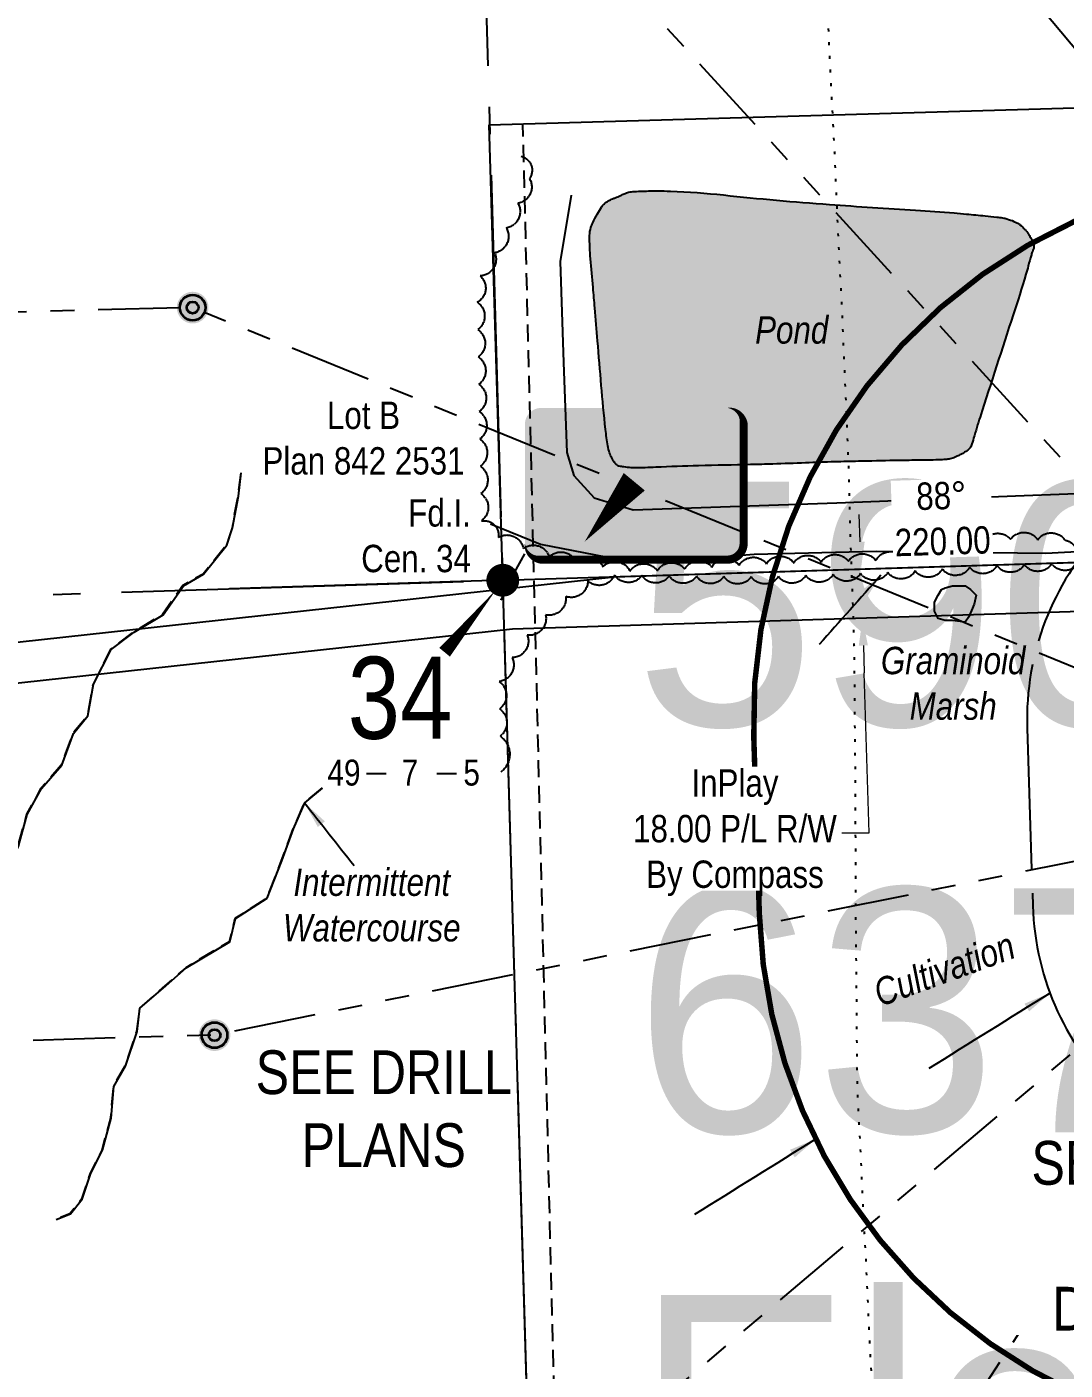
# Model space of a CAD drawing. Extents: x 628514 to 641832, y 5899000 to 5905480.
# Drawn here: x 637181.4 to 637561, y 5904257.5 to 5904748.6 of the extents above; entities that cross this region are included whole.
import ezdxf
from ezdxf.enums import TextEntityAlignment as Align

# ---------------------------------------------------------------- set-up
doc = ezdxf.new("R2018")
doc.units = 0
doc.header["$LTSCALE"] = 5
doc.header["$PDSIZE"] = 0.5
for name, pattern in [('0', [1, 1, 0]), ('foc-BUFFER', [16.75, 15, -1.75]), ('foc-DOT', [1, 0.2, -0.8]), ('foc-DRILLPATH', [14.75, 6, -1.75, 1.75, -1.75, 1.75, -1.75]), ('foc-QUARTERLINE', [33, 25, -3, 2, -3]), ('foc-TIELINE', [1.875, 1.25, -0.625]), ('UG_PIPE', [1.875, 1.25, -0.625])]:
    doc.linetypes.add(name, pattern=pattern)
doc.layers.get('Defpoints').update_dxf_attribs({"color": 9})
for name, color, linetype in [('10', 1, 'Continuous'), ('9', 3, 'Continuous'), ('ABADATA-DRILL', 8, 'foc-DOT'), ('AS-FENCE', 48, 'foc-FENCE'), ('AS-PIPE-UG', 44, 'UG_PIPE'), ('AUX-BUFFER', 7, 'foc-BUFFER'), ('C-RW', 13, 'Continuous'), ('DETAIL-T', 7, 'Continuous'), ('F-RW', 190, 'Continuous'), ('F-WS-S', 190, 'Continuous'), ('L-BD', 7, 'Continuous'), ('L-DETAIL-T', 3, 'Continuous'), ('L-MON', 1, 'Continuous'), ('L-SECLBL', 7, 'Continuous'), ('L-SECQ', 8, 'foc-QUARTERLINE'), ('L-TITLEDB', 4, 'Continuous'), ('L-TITLEDB-T', 4, 'Continuous'), ('P-PDRILLPATH', 12, 'foc-DRILLPATH'), ('T-BUSH', 110, '0'), ('T-BUSH-T', 110, 'Continuous'), ('T-WATER', 160, 'Continuous'), ('T-WATER-H', 133, 'Continuous'), ('T-WATER-T', 170, 'Continuous'), ('WATERCOURSE', 146, 'foc-TIELINE'), ('WETLAND', 143, 'Continuous'), ('WETLAND-T', 146, 'Continuous')]:
    doc.layers.add(name, color=color, linetype=linetype)
doc.layers.add('C-RW-T', color=13, linetype='Continuous', lineweight=9)
doc.layers.add('T-TEXT', color=48, linetype='Continuous', lineweight=18)
doc.styles.add('80CG', font='ARIALN.TTF', dxfattribs={"height": 10})
doc.styles.add('80L', font='ARIALN.TTF', dxfattribs={"height": 10})
doc.styles.add('80LS', font='ARIALNI.TTF', dxfattribs={"height": 10})
doc.styles.add('foc-LtypeFont', font='ARIALN.TTF', dxfattribs={"height": 7.349999999999999})
doc.styles.add('SIMPLEX', font='ARIALN.TTF')
doc.styles.get("Standard").update_dxf_attribs({"font": 'ARIALN.TTF'})
doc.linetypes.add('foc-FENCE', pattern='A,10,-1,["X",foc-LtypeFont,S=0.2,R=0,X=-0.625,Y=-0.75],-1.239999999999999', length=12.24)
doc.linetypes.add('foc-TOPO-flowdirection-NOLINE', pattern='A,0,[">",foc-LtypeFont,S=0.3,R=0,X=0,Y=-0.945],-20,[">",foc-LtypeFont,S=0.3,R=0,X=0,Y=-0.945],0', length=20)
doc.dimstyles.new('CG2011', dxfattribs={"dimscale": 5, "dimtxt": 9, "dimasz": 2, "dimexe": 0.2, "dimexo": 0.0625, "dimgap": 0.5, "dimtad": 0, "dimtih": 1, "dimtoh": 1, "dimzin": 0, "dimdsep": 46, "dimtxsty": '80CG', "dimcen": 0.1, "dimse1": 1, "dimse2": 1, "dimclrd": 256, "dimclrt": 256, "dimaunit": 1, "dimadec": 4, "dimazin": 0, "dimtfac": 0.06, "dimtofl": 0, "dimtmove": 0, "dimatfit": 1, "dimfxl": 0.2, "dimtolj": 1, "dimtzin": 0, "dimlwd": -1, "dimarcsym": 0})
doc.dimstyles.new('Compass 5 000', dxfattribs={"dimscale": 5, "dimtxt": 9, "dimasz": 2, "dimexe": 0.2, "dimexo": 0.0625, "dimgap": 0.5, "dimtad": 0, "dimtih": 1, "dimtoh": 1, "dimzin": 0, "dimdsep": 46, "dimtxsty": '80CG', "dimcen": 0.1, "dimse1": 1, "dimse2": 1, "dimclrd": 256, "dimclrt": 256, "dimaunit": 1, "dimadec": 4, "dimazin": 0, "dimtfac": 0.06, "dimtofl": 0, "dimtmove": 0, "dimatfit": 1, "dimfxl": 0.2, "dimtolj": 1, "dimtzin": 0, "dimlwd": -1, "dimarcsym": 0})

# ---------------------------------------------------------------- blocks, each defined once
blk = doc.blocks.new('fdia')
at = {"color": 255, "const_width": 1}
blk.add_lwpolyline([(-0.5, 0, 1), (0.5, 0, 1)], format="xyb", close=True, dxfattribs=at)
blk = doc.blocks.new('Fdiaa')
blk.add_blockref('fdia', (0, 0))
blk = doc.blocks.new('fdib')
at = {"color": 1, "const_width": 1.6}
blk.add_lwpolyline([(-0.3999999999996362, 0, 0.9999999999999998), (0.3999999999996362, 0, 1)], format="xyb", close=True, dxfattribs=at)
at = {"color": 1}
blk.add_circle((0, 0), 0.8, dxfattribs=at)
blk = doc.blocks.new('Fdibb')
blk.add_blockref('fdib', (0, 0))
blk = doc.blocks.new('fdicc')
for name in ['Fdibb', 'Fdiaa']:
    blk.add_blockref(name, (0, 0))
blk = doc.blocks.new('FDI')
blk.add_blockref('fdicc', (0, 0))
blk = doc.blocks.new('L-SECLBL')
at = {"layer": '9', "color": 7}
for p, q in [((-5.082139060913505, -27.83004804289613), (-12.28857354467345, -27.83004804289613)), ((20.70431141927111, -27.83004804289613), (13.49787693551116, -27.83004804289613))]:
    blk.add_line(p, q, dxfattribs=at)
at = {"layer": '10', "color": 2, "style": 'SIMPLEX'}
blk.add_attdef('SEC', text='', height=30, dxfattribs=at).set_placement((0, 0), align=Align.MIDDLE)
at = {"layer": '10', "color": 5, "style": '80L'}
blk.add_attdef('TWP', text='', height=9.5, dxfattribs=at).set_placement((-14.43410290347765, -27.36845155570791), align=Align.MIDDLE_RIGHT)
blk.add_attdef('RGE', text='', height=9.5, dxfattribs=at).set_placement((3.622123863462547, -27.36845155570791), align=Align.MIDDLE_CENTER)
blk.add_attdef('MER', text='', height=9.5, dxfattribs=at).set_placement((23.16775162027989, -27.36845155570791), align=Align.MIDDLE_LEFT)
blk = doc.blocks.new('*U65')
h = blk.add_hatch(color=254)
edge = h.paths.add_edge_path()
edge.add_line((-33.99999999999998, -28.5), (33.99999999999998, -28.5))
edge.add_arc((33.99999999999999, -22.49999999999999), 6.000000000000007, 269.9999999999999, 359.9999999999999)
edge.add_line((39.99999999999999, -22.5), (39.99999999999999, 21))
edge.add_arc((33.99999999999999, 20.99999999999999), 6.000000000000007, 6.785183320455494e-14, 90.00000000000007)
edge.add_line((33.99999999999998, 27), (-33.99999999999998, 27))
edge.add_arc((-33.99999999999999, 20.99999999999999), 6.000000000000007, 89.99999999999993, 179.9999999999999)
edge.add_line((-39.99999999999999, 21), (-39.99999999999999, -22.5))
edge.add_arc((-33.99999999999999, -22.49999999999999), 6.000000000000007, 180, 270.0000000000001)
at = {"color": 1, "flags": 128}
blk.add_lwpolyline([(-33.99999999999998, -28.5, 3, 3, 0), (33.99999999999998, -28.5, 3, 3, 0.4142135623730951), (39.99999999999999, -22.5, 3, 3, 0), (39.99999999999999, 21, 3, 0, 0.4142135623730951), (33.99999999999998, 27, 0, 0, 0), (-33.99999999999998, 27, 0, 0, 0.4142135623730951), (-39.99999999999999, 21, 0, 0, 0), (-39.99999999999999, -22.5, 0, 3, 0.4142135623730951)], format="xyseb", close=True, dxfattribs=at)
blk.add_lwpolyline([(-18.11600198235124, -21.91421977466577, 0, 10, 0), (0, 0, 5, 5, 0)], format="xyseb", dxfattribs=at)
at = {"color": 1, "lineweight": 30, "flags": 104}
blk.add_attdef('ENTER_TEXT', text='', height=10, dxfattribs=at).set_placement((-0.3478854024556668, 0.003410641200545683), align=Align.MIDDLE_CENTER)
blk = doc.blocks.new('plbh')
at = {"layer": 'L-MON'}
h = blk.add_hatch(color=255, dxfattribs=at)
h.dxf.hatch_style = 1
edge = h.paths.add_edge_path()
edge.add_arc((0, 0), 1.16, 0, 360)
h = blk.add_hatch(color=256, dxfattribs=at)
h.dxf.hatch_style = 1
h.paths.add_polyline_path([(-0.96, 0, 1), (0.96, 0, 1)])
h.paths.add_polyline_path([(0.91, 0, -1), (-0.91, 0, -1)], flags=16)
h.paths.add_polyline_path([(0.4500000000000002, 0, -1), (-0.4500000000000001, 0, -1)], flags=0)
h = blk.add_hatch(color=256, dxfattribs=at)
h.dxf.hatch_style = 1
h.paths.add_polyline_path([(-0.4500000000000002, 0, 1), (0.4500000000000001, 0, 1)])
h.paths.add_polyline_path([(0.4000000000000002, 0, -1), (-0.4000000000000002, 0, -1)], flags=16)
at = {"layer": 'L-MON', "color": 240}
for radius in [0.96, 0.91, 0.4500000000000001, 0.4000000000000002]:
    blk.add_circle((0, 0), radius, dxfattribs=at)
blk = doc.blocks.new('*D71')
at = {"layer": 'C-RW-T', "transparency": 16777216}
for p, q in [((637486.0154834213, 5904560.399914114), (637485.7030189313, 5904570.395031219)), ((637487.2016955186, 5904522.45535015), (637487.5141600085, 5904512.460233046)), ((637489.3416139607, 5904454.00361847), (637487.5141600085, 5904512.460233046)), ((637479.3416139607, 5904454.00361847), (637489.3416139607, 5904454.00361847))]:
    blk.add_line(p, q, dxfattribs=at)
for points in [[(637487.681336272, 5904560.451991529), (637484.3496305704, 5904560.347836698), (637486.3279479111, 5904550.404797009)], [(637488.8675483693, 5904522.507427566), (637485.5358426677, 5904522.403272735), (637486.8892310287, 5904532.450467255)]]:
    blk.add_solid(points, dxfattribs=at)
at = {"layer": 'Defpoints', "color": 0, "transparency": 16777216}
for p in [(637422.1034985671, 5904548.397030657), (637422.6647816845, 5904530.442700903), (637486.8892310287, 5904532.450467255)]:
    blk.add_point(p, dxfattribs=at)
at = {"layer": 'C-RW-T', "transparency": 16777216, "insert": (637440.2590764443, 5904454.00361847), "char_height": 10, "attachment_point": 5, "style": '80CG', "bg_fill": 3, "box_fill_scale": 1.1, "bg_fill_color": 256, "bg_fill_true_color": 13158600, "bg_fill_transparency": 0}
blk.add_mtext('\\A1;InPlay\\P18.00 P/L R/W\\PBy Compass', dxfattribs=at)

msp = doc.modelspace()

# ---------------------------------------------------------------- hatches: boundary and pattern name
at = {"layer": 'T-WATER-H'}
h = msp.add_hatch(color=256, dxfattribs=at)
h.dxf.hatch_style = 1
edge = h.paths.add_edge_path()
edge.add_arc((637516.1531266831, 5904602.295620921), 11.92154157409198, 285.7626069307622, 295.2521633534266, ccw=False)
edge.add_arc((637516.8688394409, 5904599.760030621), 9.286875955353702, 275.0074038588008, 285.7626068826462, ccw=False)
edge.add_arc((637513.459899049, 5904638.66649175), 48.34239531148707, 272.4353304756187, 275.0074038658835, ccw=False)
edge.add_arc((637509.5829027613, 5904729.825254675), 139.5835656146289, 270.9217469089199, 272.4353306349452, ccw=False)
edge.add_arc((637486.3461753282, 5906174.095417064), 1584.04064267439, 270.63542197454535, 270.9217469061406, ccw=False)
edge.add_arc((637511.9184494118, 5903868.347412432), 721.8491643343003, 90.63542247076485, 91.05957264945597)
edge.add_arc((637571.4931123842, 5900647.246425635), 3943.501024422418, 91.05957191982439, 91.2511231545336)
edge.add_arc((637521.9679827107, 5902914.913045215), 1675.293662643595, 91.2511233480636, 91.5450105978813)
edge.add_arc((637495.9677154527, 5903878.88344782), 710.9726834070432, 91.54501059788473, 92.41200292465783)
edge.add_arc((637429.0938789251, 5905466.495515588), 878.0471993296879, 271.63184592033565, 272.4120028561373, ccw=False)
edge.add_arc((637422.3589337099, 5905702.90238844), 1114.549987936093, 271.21431339316484, 271.63184592033633, ccw=False)
edge.add_arc((637575.6461466315, 5898471.330666257), 6118.646161949104, 91.21431354432347, 91.39251513085586)
edge.add_arc((637443.2272961255, 5903918.702195708), 669.6654011243116, 91.39251501263449, 92.7314064339746)
edge.add_arc((637403.4728559502, 5904751.985680555), 164.5658507674428, 270.0303431725758, 272.73140648148944, ccw=False)
edge.add_arc((637403.5521430037, 5904602.271169871), 14.85131908879262, 265.428956458942, 270.03034318116886, ccw=False)
edge.add_arc((637408.7096526977, 5904666.780799999), 79.56679085150888, 263.44144157146616, 265.4289564257548, ccw=False)
edge.add_arc((637401.5880399403, 5904604.83813054), 17.21607579599732, 257.9121179431095, 263.4414415717675, ccw=False)
edge.add_arc((637398.4564918588, 5904590.215675676), 2.262053606763567, 242.6185380354066, 257.9121176988096, ccw=False)
edge.add_arc((637398.1392399889, 5904589.603149794), 1.572244426364453, 225.017644767819, 242.6185380180305, ccw=False)
edge.add_arc((637402.6925533462, 5904594.159268395), 8.013585842409972, 217.2461367206664, 225.0176443097068, ccw=False)
edge.add_arc((637406.1253572697, 5904596.769267872), 12.32592164184237, 212.4866458032606, 217.2461367246404, ccw=False)
edge.add_arc((637406.2822005319, 5904596.869136618), 12.51186135045398, 207.7626728804348, 212.4866456207901, ccw=False)
edge.add_arc((637405.7147037474, 5904596.570401931), 11.87053848846169, 197.8287407451646, 207.7626733092254, ccw=False)
edge.add_arc((637412.3420625237, 5904598.701881566), 18.83222576840491, 189.9455118049843, 197.8287402047547, ccw=False)
edge.add_arc((637485.0567086829, 5904611.452145925), 92.6562666174254, 186.2035993433758, 189.945511763426, ccw=False)
edge.add_arc((638052.2387544474, 5904673.103885693), 663.1791934609578, 184.8051422325358, 186.2035993897411, ccw=False)
edge.add_arc((647652.0663963236, 5905480.091590825), 10296.86591817668, 184.7141169565393, 184.8051422300653, ccw=False)
edge.add_arc((631794.7829408615, 5904172.452074734), 5614.242141632161, 4.714116720713909, 4.837390148485174)
edge.add_arc((635989.5183207875, 5904527.450704818), 1404.511872961345, 4.837390175059155, 5.143738582199697)
edge.add_arc((640127.0987223317, 5904899.903850726), 2749.798289404941, 184.9247973038035, 185.1437386099172, ccw=False)
edge.add_arc((637474.2706163087, 5904671.319644739), 87.14027543987976, 179.2921836742828, 184.9247972882215, ccw=False)
edge.add_arc((637397.2337752524, 5904672.271385136), 10.0975555389918, 162.6941725270989, 179.292183682128, ccw=False)
edge.add_arc((637399.4699127428, 5904671.574656338), 12.43972160784766, 154.2767498704804, 162.6941724312915, ccw=False)
edge.add_arc((637434.0315535937, 5904654.923985329), 50.80313990424919, 150.1143475374505, 154.2767499133428, ccw=False)
edge.add_arc((637462.6771512199, 5904638.461579544), 83.84222384428489, 148.1852279697375, 150.1143473902453, ccw=False)
edge.add_arc((637396.9270683049, 5904679.251830274), 6.467047217599618, 141.2352516511283, 148.185226933931, ccw=False)
edge.add_arc((637397.2291003051, 5904679.00929628), 6.854405020452464, 130.7472399175826, 141.2352527256964, ccw=False)
edge.add_arc((637396.2338831194, 5904680.164415219), 5.329689634265019, 118.8484903551969, 130.7472400385057, ccw=False)
edge.add_arc((637408.5669149543, 5904657.775619762), 30.89063320548241, 116.55128383229959, 118.8484923400263, ccw=False)
edge.add_arc((637400.7845423924, 5904673.349719129), 13.48035193915294, 113.07351404746589, 116.5512834346334, ccw=False)
edge.add_arc((637429.9906363831, 5904604.789185142), 88.00244763362728, 112.3777732512441, 113.0735140465276, ccw=False)
edge.add_arc((637367.6175582432, 5904756.284254286), 75.83026232196843, 292.3778145041739, 293.1272971758054)
edge.add_arc((637382.6554404428, 5904721.074928569), 37.54404393357186, 293.1272949500672, 294.8654101382134)
edge.add_arc((637422.7387909093, 5904634.586075434), 57.78169603863847, 113.4643837576146, 114.8654173739271, ccw=False)
edge.add_arc((637405.5086203013, 5904674.280211372), 14.50926593461274, 106.45040123021349, 113.46438048588189, ccw=False)
edge.add_arc((637402.8275773006, 5904683.360118412), 5.041810974118516, 94.53784213294949, 106.45040549606861, ccw=False)
edge.add_arc((637404.9870156541, 5904656.151580763), 32.33590731414856, 92.60092873959798, 94.53783742008108, ccw=False)
edge.add_arc((637414.2604910437, 5904452.007062489), 236.6909456348996, 91.88504686993252, 92.6009314335248, ccw=False)
edge.add_arc((637443.1885043504, 5903573.060285971), 1116.11363462164, 91.73486900968771, 91.88504609464138, ccw=False)
edge.add_arc((637414.3727156373, 5904524.439477594), 164.2981504385192, 91.34344850446229, 91.73486778404362, ccw=False)
edge.add_arc((637411.4163341728, 5904650.501029802), 38.20193663162942, 88.85480102082897, 91.34345025851701, ccw=False)
edge.add_arc((637406.6308907546, 5904411.110801743), 277.6399907468258, 87.93172921635909, 88.85480191110321, ccw=False)
edge.add_arc((637406.749130835, 5904414.384997674), 274.3636605267984, 83.85539958876001, 87.93172845442791, ccw=False)
edge.add_arc((637552.4514519311, 5905767.784516371), 1086.856168736993, 263.8553997309351, 265.9031546989489)
edge.add_arc((637670.815874829, 5907420.329302697), 2743.63449048771, 265.903154786655, 266.5624017759769)
edge.add_arc((637473.1849020035, 5904130.290863653), 552.3344007204298, 85.09307015773959, 86.5624014923788, ccw=False)
edge.add_arc((637460.8136954271, 5903986.191659265), 696.9636766546915, 84.72441207084091, 85.09307097060719, ccw=False)
edge.add_arc((637374.9125733589, 5903055.896807546), 1631.216058994824, 84.48343460932381, 84.72441049934582, ccw=False)
edge.add_arc((637509.7530589623, 5904452.037709889), 228.5787659808845, 83.42194471531963, 84.48343461015799, ccw=False)
edge.add_arc((637528.9132545894, 5904618.191804077), 61.32358336535754, 81.37249482185939, 83.42194320611219, ccw=False)
edge.add_arc((637536.5422880206, 5904668.473166676), 10.46674925257, 72.60727640630517, 81.3724977657618, ccw=False)
edge.add_arc((637530.6354709666, 5904649.616102957), 30.22729934145785, 67.4527090521429, 72.60727392810531, ccw=False)
edge.add_arc((637533.5672253316, 5904656.677492416), 22.58148972188693, 64.30353370077239, 67.45271001209198, ccw=False)
edge.add_arc((637541.0693652709, 5904672.268247704), 5.279647214949784, 57.788001061587295, 64.30353728011181, ccw=False)
edge.add_arc((637540.3654658291, 5904671.150994423), 6.600150648648188, 48.70813238858773, 57.78799595519769, ccw=False)
edge.add_arc((637533.7663132764, 5904663.637184888), 16.60045805089925, 42.986473992930826, 48.70813510847381, ccw=False)
edge.add_arc((637522.1878683594, 5904652.845219992), 32.4284994020744, 40.83251488501378, 42.98647330002939, ccw=False)
edge.add_arc((637541.4386625686, 5904669.481134203), 6.985490159369868, 36.19061332424798, 40.83251056811679, ccw=False)
edge.add_arc((637539.1998864472, 5904667.843159828), 9.759490623442462, 32.02096130448882, 36.190618649572116, ccw=False)
edge.add_arc((637505.1239272271, 5904646.532801714), 49.95031494616136, 30.178203312696326, 32.02095881170129, ccw=False)
edge.add_arc((637534.3116317621, 5904663.505589137), 16.18646432260839, 26.578625500168926, 30.178205122705208, ccw=False)
edge.add_arc((637533.5665792855, 5904663.132842645), 17.01955683844161, 23.068276305111283, 26.578624245432593, ccw=False)
edge.add_arc((637545.3924035374, 5904668.169246944), 4.165939157180971, 6.9148283957893, 23.06827653989677, ccw=False)
edge.add_arc((637547.1055996584, 5904668.377016358), 2.440190311401675, -14.241515840138277, 6.914828066345478, ccw=False)
edge.add_arc((637541.6277775835, 5904669.767342481), 8.091698199493171, 337.63540900513794, 345.7584844004576, ccw=False)
edge.add_arc((637562.1387747583, 5904661.328144849), 14.08759533679745, 157.6354083155504, 163.7895413745784)
edge.add_arc((637699.5965986049, 5904621.365746889), 157.2366316148804, 163.7895420825703, 165.3291120420864)
edge.add_arc((637465.5984612546, 5904682.626947924), 84.64776853463862, 343.23075352120213, 345.32911232364467, ccw=False)
edge.add_arc((636942.1340752231, 5904840.363635208), 631.3614284685744, 341.8164230676319, 343.23075327308186, ccw=False)
edge.add_arc((641345.0116233276, 5903394.169468599), 4002.946316074728, 161.8164230481335, 162.3781052604928)
edge.add_arc((638093.7121325213, 5904426.910046349), 591.5680784926666, 162.3781053707804, 163.1633614124397)
edge.add_arc((637452.6542162987, 5904620.904229576), 78.1997880681211, 341.00346361718323, 343.16336131086575, ccw=False)
edge.add_arc((637523.1849538513, 5904596.623318133), 3.60657389820467, 327.978775947891, 341.0034638975437, ccw=False)
edge.add_arc((637524.1357067801, 5904596.028732092), 2.485207012702273, 312.27303013758717, 327.97877317973604, ccw=False)
edge.add_arc((637521.7703009193, 5904598.630738189), 6.001679764136925, 304.9763753239712, 312.2730331240209, ccw=False)
edge.add_arc((637517.2570582238, 5904605.081976609), 13.87491523569161, 300.1792777234402, 304.9763753044514, ccw=False)
edge.add_arc((637474.0494904987, 5904679.381796997), 99.82465181685693, 299.7301069401449, 300.179281144826, ccw=False)
edge.add_arc((637504.3561784675, 5904626.313355714), 38.71201158719853, 299.00879404768386, 299.7300885167273, ccw=False)
edge.add_arc((637514.8685112429, 5904607.355465146), 17.03458657451855, 296.55087078896815, 299.0087990093916, ccw=False)
edge.add_arc((637495.2119453729, 5904646.69293364), 61.00977286601656, 295.25216334444167, 296.5508706832529, ccw=False)

# ---------------------------------------------------------------- linework, layer by layer
at = {"layer": 'ABADATA-DRILL', "flags": 128}
msp.add_lwpolyline([(637532.6778346235, 5903640.874726824), (637531.2622342965, 5903644.944396695), (637528.7345455544, 5903652.794693149), (637526.4628649657, 5903660.442318789), (637524.3412361556, 5903668.434353952), (637522.4221350243, 5903676.342287786), (637520.4435753406, 5903684.578567106), (637518.5269217968, 5903692.746724964), (637516.7053141877, 5903701.43770742), (637515.1323655738, 5903710.175939541), (637513.7963459195, 5903718.680893126), (637512.6469461271, 5903727.301325593), (637511.5743993333, 5903736.034070026), (637510.4183495921, 5903745.234505009), (637509.2223172382, 5903754.083577571), (637507.8523060065, 5903763.417990495), (637506.4288250839, 5903772.870862794), (637505.1842071757, 5903782.018650073), (637504.1508675986, 5903791.472760115), (637503.3532289029, 5903800.733630352), (637502.3089275508, 5903812.29825297), (637500.4513070824, 5903830.202175594), (637499.5989929433, 5903837.890759823), (637498.5224870912, 5903847.453608631), (637497.593673415, 5903856.750658996), (637496.8642716163, 5903866.073499866), (637496.3346548384, 5903875.402215891), (637496.0045206947, 5903884.756501859), (637495.8242894234, 5903894.115223863), (637495.7667478231, 5903903.72761916), (637495.8171516999, 5903913.41303703), (637495.9133305722, 5903922.899735703), (637496.0035386891, 5903932.246334395), (637496.1599285712, 5903942.074849714), (637496.3802316412, 5903951.765281335), (637496.6535224789, 5903961.006956938), (637496.9334176374, 5903970.368936383), (637497.2278573994, 5903979.571370387), (637497.4494658883, 5903988.871556474), (637497.4591331386, 5903998.235758883), (637497.3586171883, 5904007.606801301), (637497.2180240804, 5904016.97668753), (637497.0274882728, 5904026.345021725), (637496.8169439675, 5904035.712890071), (637496.6464116055, 5904045.081801595), (637496.5158845346, 5904054.451978838), (637496.4052976996, 5904063.822620174), (637496.2750577052, 5904073.182787213), (637496.1550412354, 5904082.533230713), (637496.0544506864, 5904091.904272164), (637495.9939378588, 5904101.27635878), (637495.9735848716, 5904110.639696842), (637495.9426508087, 5904120.022767207), (637495.8618381654, 5904129.404398602), (637495.6815808979, 5904138.763123558), (637495.4210872451, 5904148.129441044), (637495.1202961097, 5904157.504614669), (637494.7495538304, 5904166.877881525), (637494.3593884108, 5904176.230439379), (637493.9101409633, 5904185.551347918), (637493.4793871489, 5904194.922883679), (637493.0021530582, 5904204.17296537), (637492.4503577276, 5904213.580972577), (637491.9602411037, 5904222.930647259), (637491.5001276088, 5904232.281298975), (637491.0096533489, 5904241.641093605), (637490.460655069, 5904251.299204357), (637489.9402431296, 5904260.658135444), (637489.4704219464, 5904269.998377563), (637489.0302480182, 5904279.349605208), (637488.6197910648, 5904288.71170904), (637488.1791100651, 5904298.082848417), (637487.6789932679, 5904307.432346953), (637487.1685897204, 5904316.791456178), (637486.7379118176, 5904326.162884521), (637486.327456593, 5904335.524989004), (637485.8507412267, 5904344.755050067), (637485.3483864634, 5904354.184522942), (637484.9962124971, 5904363.608310253), (637484.8952566452, 5904372.98925231), (637484.8602063898, 5904382.172167122), (637484.7707608589, 5904391.503347995), (637484.690224086, 5904400.874972165), (637484.6122157769, 5904410.156612439), (637484.5216119192, 5904419.527835149), (637484.4413608579, 5904428.889449313), (637484.4104718837, 5904438.272525257), (637484.3998766498, 5904447.646056822), (637484.3830237398, 5904456.889498767), (637484.3741556407, 5904466.203079596), (637484.3140323578, 5904475.905354743), (637484.2243475213, 5904485.246771503), (637484.1600946131, 5904491.627503127), (637484.1337349339, 5904494.617995128), (637484.0529005412, 5904503.999519734), (637484.0100768374, 5904513.102062625), (637483.899810825, 5904522.462812221), (637483.6023792973, 5904532.068184104), (637483.2616381258, 5904541.442321442), (637482.8982063466, 5904551.255959501), (637482.5791339241, 5904560.570610072), (637482.3217066166, 5904570.177136716), (637482.0773589513, 5904580.024155974), (637481.7832905487, 5904589.859833374), (637481.4234128683, 5904599.203363182), (637481.0343063658, 5904608.866091911), (637480.6044210335, 5904618.207602007), (637480.1859812941, 5904627.499348911), (637479.8152365519, 5904636.872621785), (637479.3621506294, 5904646.67365563), (637478.8822613312, 5904656.013723397), (637478.4227333055, 5904665.344248803), (637477.96233602, 5904674.704916643), (637477.5324563103, 5904684.046316453), (637477.1431520025, 5904693.369072304), (637476.7236293165, 5904702.700752416), (637476.2452535429, 5904711.990771039), (637475.7470000467, 5904721.620518505), (637475.2482425482, 5904731.270066371), (637474.8087164977, 5904740.601281152), (637474.3780995588, 5904750.312907598), (637473.9879339533, 5904759.665584259), (637473.5787000986, 5904768.98765472), (637473.1080208777, 5904778.357934644), (637472.6487171818, 5904787.678560662), (637472.2291280548, 5904797.01035138), (637471.8193177776, 5904806.352443141), (637471.3997292134, 5904815.684234114), (637470.9904336612, 5904825.006192219), (637470.6301128487, 5904834.709829343), (637470.3602425491, 5904844.05607061), (637470.1364706717, 5904853.883649793), (637469.9167613424, 5904863.221208627), (637469.6868287739, 5904872.568491297), (637469.4666074794, 5904881.926072985), (637469.3271930546, 5904891.255818931), (637469.2274846535, 5904900.596952058), (637469.0845129809, 5904910.396807332), (637468.9648715976, 5904919.737254255), (637468.8755790227, 5904929.408749326), (637468.7758731928, 5904938.749660402), (637468.6628958401, 5904948.550493069), (637468.554336592, 5904957.851296749), (637468.4217119942, 5904967.641544095), (637468.3114242691, 5904977.002187844), (637468.207795738, 5904986.823439611), (637468.1677971706, 5904996.176093075), (637468.1888814959, 5905005.490657001), (637468.179458942, 5905014.824155648), (637468.1302231805, 5905024.49680802), (637468.122720204, 5905034.110552492), (637468.0829311011, 5905043.453416715), (637467.8832773359, 5905052.791445558), (637467.562528891, 5905062.166166584), (637467.1893118306, 5905071.969510709), (637466.8196244468, 5905081.652843546), (637466.4089446281, 5905091.024858671), (637465.8707634341, 5905100.653347602), (637465.2115900291, 5905109.968210436), (637464.8103870393, 5905115.198761229), (637463.6194106435, 5905131.151042301)], dxfattribs=at)
at = {"layer": 'AS-FENCE', "flags": 128}
for points in [[(637380.422, 5904687.09500004), (637376.412, 5904662.872000054), (637377.5719999999, 5904625.949000014), (637378.7509999999, 5904593.030000014), (637381.304, 5904584.662000054), (637388.813, 5904576.428000014), (637402.995, 5904572.059), (637477.483000005, 5904574.644000054), (637545.995, 5904577.349), (637699.264, 5904583.177000054), (637746.9839999999, 5904585.109000054), (637770.503, 5904610.724000054), (637774.993, 5904631.542000014), (637777.561, 5904643.396)], [(637350.836, 5904566.960000054), (637369.218, 5904559.512000054), (637401.2559999999, 5904553.237000054), (637413.407, 5904553.219000055), (637447.25, 5904555.834000054), (637491.867, 5904556.943000054), (637553.9079999999, 5904556.261000054), (637617.63, 5904559.661), (637662.592, 5904564.140000055), (637743.8709999999, 5904565.384000055), (637749.8880000002, 5904575.319000054), (637753.77, 5904577.532000001), (637767.128000005, 5904580.965), (637794.049, 5904586.059), (637794.799, 5904608.025000054), (637796.274000005, 5904629.617000055)]]:
    msp.add_lwpolyline(points, dxfattribs=at)
at = {"layer": 'AS-PIPE-UG', "flags": 128}
msp.add_lwpolyline([(637382.2009059987, 5903921.312653), (637362.7559200472, 5904713.135274853)], dxfattribs=at)
at = {"layer": 'C-RW', "flags": 128}
msp.add_lwpolyline([(636557.2077760577, 5904496.268464571), (636577.1979916547, 5904496.893988656), (636577.0648728036, 5904501.837416356), (636787.9774996535, 5904508.467712024), (637102.7946859946, 5904518.274386171), (637138.7883734948, 5904519.447816053), (637396.1465258381, 5904547.617276353), (637575.4331514637, 5904553.222083527), (637639.8450213391, 5904555.215518422), (637640.401823319, 5904537.224132385), (637566.6700875154, 5904534.944553552), (637358.9071157519, 5904528.449527), (637140.3856031763, 5904504.494763534), (637103.2617915497, 5904503.334209567), (636557.5416558451, 5904486.274062886), (636557.5416558451, 5904486.274062886)], close=True, dxfattribs=at)
at = {"layer": 'F-RW', "flags": 128}
msp.add_lwpolyline([(637755.8605840115, 5904561.441773172), (637774.3559367516, 5904583.898272256), (637796.415320958, 5904743.385429487), (637785.2520902125, 5904763.685304474), (637597.8358500735, 5904756.523231698), (637580.5418450154, 5904745.061914679), (637549.4828562334, 5904782.262680952), (637537.9815276355, 5904772.646898048), (637577.64800751, 5904725.151152304), (637602.6122324062, 5904741.696940782), (637776.5695774013, 5904748.347865625), (637780.8848262775, 5904740.51459864), (637760.0798050965, 5904590.151081935), (637744.2782319632, 5904570.975532326)], close=True, dxfattribs=at)
at = {"layer": 'F-WS-S', "flags": 128}
msp.add_lwpolyline([(637350.4659888507, 5904712.777480225), (638265.5256262986, 5904739.417448939)], dxfattribs=at)
at = {"layer": 'L-SECLBL', "flags": 128}
msp.add_lwpolyline([(637352.9593929654, 5904542.883739226, 0, 5.000000000000096, 0), (637334.1282136637, 5904519.984624634, 0, 0, 0)], format="xyseb", dxfattribs=at)
at = {"layer": 'L-SECQ'}
msp.add_line((637332.0047369603, 5905354.18030188), (637355.3840000003, 5904546.30800005), dxfattribs=at)
at = {"layer": 'L-SECQ', "flags": 128}
for points in [[(637355.3840000003, 5904546.30800005), (638150.2870000002, 5904571.193000036)], [(636556.3694424785, 5904521.363252914), (637355.3840000003, 5904546.296000037)], [(637379.143983303, 5903742.057673986), (637355.3840000003, 5904546.30800005)]]:
    msp.add_lwpolyline(points, dxfattribs=at)
at = {"layer": 'L-TITLEDB', "flags": 128}
for points in [[(637355.384, 5904546.308000054), (637350.4659888507, 5904712.777480225)], [(637355.384, 5904546.308000054), (638150.287, 5904571.19300004)], [(637355.384, 5904546.308000054), (637255.4617382571, 5904543.179863057)], [(637379.137885843, 5903742.264066548), (637355.384, 5904546.308000054)]]:
    msp.add_lwpolyline(points, dxfattribs=at)
at = {"layer": 'P-PDRILLPATH', "flags": 128}
for points in [[(637647.041, 5904495.432), (637234, 5904946), (635034, 5904892.000000041)], [(637647.5109999999, 5904480.44), (637242, 5904646.000000003), (635042, 5904592)], [(637648.1479999999, 5904460.452000055), (637250, 5904380.000000041), (635852, 5904340.000000041)], [(637648.606, 5904445.471000014), (637258, 5904115.000000041), (635862, 5904074.000000041)], [(637649.081, 5904430.498000014), (637266, 5903849.000000041), (635871, 5903808.000000041)]]:
    msp.add_lwpolyline(points, dxfattribs=at)
at = {"layer": 'T-BUSH', "flags": 128}
for points in [[(637362.1271987827, 5904701.36710483, -0.52056705), (637365.1547416283, 5904693.195455552, -0.52056705), (637360.917239959, 5904684.140859704, -0.52056705), (637356.6797382896, 5904675.086263856, -0.52056705), (637352.44223662, 5904666.031668007, -0.52056705), (637347.1208130145, 5904657.583480725, -0.52056705), (637346.0655473876, 5904647.947633149, -0.52056705), (637346.2516438299, 5904637.952259446, -0.52056705), (637346.4377402733, 5904627.956885831, -0.52056705), (637346.6238367144, 5904617.961512186, -0.52056705), (637346.8099331568, 5904607.966138531, -0.52056705), (637346.9960295991, 5904597.970764828, -0.52056705), (637347.1821260415, 5904587.975391214, -0.52056705), (637347.3682224838, 5904577.980017568, -0.52056705), (637347.5543189262, 5904567.984643915, -0.52056705), (637353.7745089001, 5904561.989720942, -0.52056705), (637362.9087461412, 5904557.926737211, -0.52056705), (637372.3521223835, 5904554.865256852, -0.52056705), (637382.1872378992, 5904553.072875937, -0.52056705), (637392.0223534147, 5904551.280495118, -0.52056705), (637401.871961469, 5904549.663623843, -0.52056705), (637411.8678679722, 5904549.818477215, -0.52056705), (637421.84386945, 5904550.436569658, -0.52056705), (637431.81621534, 5904551.139736604, -0.52056705), (637441.7885612302, 5904551.842903649, -0.52056705), (637451.769549391, 5904552.372528248, -0.52056705), (637461.7624166552, 5904552.663613016, -0.52056705), (637471.7552839092, 5904552.954697751, -0.52056705), (637481.7481511682, 5904553.245782479, -0.52056705), (637491.7410184324, 5904553.536867157, -0.52056705), (637501.650249615, 5904554.830905572, -0.52056705), (637511.5533104903, 5904556.198937607, -0.52056705), (637521.349543366, 5904558.134734973, -0.52056705), (637531.0725976626, 5904560.45945894, -0.52056705), (637540.9568910311, 5904561.304367223, -0.52056705), (637550.9524439267, 5904561.128160898, -0.52056705), (637560.9479968224, 5904560.951954522, -0.52056705), (637564.7520473026, 5904553.024712351, -0.52056705), (637573.3657815385, 5904558.098735341, -0.52056705), (637582.167207054, 5904562.55538394, -0.52056705), (637592.1475401277, 5904563.134243308, -0.52056705), (637602.1278732016, 5904563.713102577, -0.52056705), (637611.8051499774, 5904561.391057555, -0.52056705), (637621.4400723986, 5904560.300342102, -0.52056705), (637631.0492956897, 5904563.058050282, -0.52056705), (637637.2335936286, 5904559.361990525, -0.52056705), (637646.6639199371, 5904559.229282894, -0.52056705), (637656.6383453603, 5904559.90230873, -0.52056705), (637666.5908425166, 5904560.812604532, -0.52056705), (637676.3837985191, 5904562.472046573, -0.52056705), (637685.5084621615, 5904566.556485318, -0.52056705), (637695.2328800503, 5904568.333675815, -0.52056705), (637705.1915195588, 5904569.209818183, -0.52056705), (637715.1501590674, 5904570.085960627, -0.52056705), (637725.1123637569, 5904570.920567048, -0.52056705), (637735.0746427535, 5904571.754307708, -0.52056705), (637744.9267368842, 5904573.365732362, -0.52056705), (637754.731216715, 5904575.31833274, -0.52056705), (637764.5579160551, 5904577.15629537, -0.52056705), (637774.3846153955, 5904578.994257952, -0.52056705), (637784.2113147357, 5904580.832220534, -0.52056705), (637786.8046661341, 5904588.129990346, -0.52056705), (637785.8787676796, 5904598.084127144, -0.52056705), (637784.9528692252, 5904608.038263894, -0.52056705), (637783.9962410249, 5904618.322769585, -0.52056705)], [(637952.5537731138, 5904511.915022009, -0.52056705), (637943.7236999304, 5904507.227599055, -0.52056705), (637934.886479297, 5904502.554017354, -0.52056705), (637926.8284273344, 5904499.99161646, -0.52056705), (637924.3490789947, 5904509.676396178, -0.52056705), (637919.8535068741, 5904518.470511102, -0.52056705), (637911.8484137629, 5904524.371076199, -0.52056705), (637902.1483591566, 5904525.859745585, -0.52056705), (637892.1771935853, 5904526.579456309, -0.52056705), (637882.2060280129, 5904527.299167032, -0.52056705), (637872.2348624417, 5904528.018877756, -0.52056705), (637862.260237783, 5904528.687354075, -0.52056705), (637852.2828207964, 5904529.314471848, -0.52056705), (637842.3054038112, 5904529.94158959, -0.52056705), (637832.3680283661, 5904531.020519074, -0.52056705), (637823.4934670608, 5904535.143925983, -0.52056705), (637814.2613613459, 5904533.540332822, -0.52056705), (637806.5878035297, 5904527.265509901, -0.52056705), (637800.7968800248, 5904519.211113448, -0.52056705), (637795.7749126324, 5904510.587307247, -0.52056705), (637792.069299398, 5904501.302343183, -0.52056705), (637788.3636861647, 5904492.01737915, -0.52056705), (637784.748080156, 5904482.700744165, -0.52056705), (637781.8228377593, 5904473.14118961, -0.52056705), (637778.8975953625, 5904463.581635046, -0.52056705), (637775.9711246939, 5904454.022457146, -0.52056705), (637773.0345941879, 5904444.466364057, -0.52056705), (637770.0980636819, 5904434.910270936, -0.52056705), (637766.489456055, 5904425.631948366, -0.52056705), (637761.8224828853, 5904416.791049779, -0.52056705), (637757.1555097158, 5904407.950151165, -0.52056705), (637752.2520828417, 5904399.238273917, -0.52056705), (637747.3430297171, 5904390.529466712, -0.52056705), (637741.4182456266, 5904382.582161612, -0.52056705), (637736.3410243039, 5904373.978598899, -0.52056705), (637728.6871652296, 5904375.705964547, -0.52056705), (637726.6412245044, 5904385.491476937, -0.52056705), (637722.6731399645, 5904394.176613959, -0.52056705), (637715.2706683482, 5904400.895657071, -0.52056705), (637712.9301660493, 5904410.586433038, -0.52056705), (637711.9711044315, 5904420.479781268, -0.52056705), (637711.8795953374, 5904430.476468342, -0.52056705), (637711.8005953791, 5904440.47315397, -0.52056705), (637711.8944795398, 5904450.469819021, -0.52056705), (637711.9883636907, 5904460.466484073, -0.52056705), (637712.0822478464, 5904470.463149074, -0.52056705), (637712.5863783096, 5904480.382627252, -0.52056705), (637716.1320037566, 5904489.729855008, -0.52056705), (637715.9248611578, 5904499.435699578, -0.52056705), (637712.9686586595, 5904508.771497501, -0.52056705), (637707.1951702462, 5904516.923707746, -0.52056705), (637699.4336985169, 5904523.224634898, -0.52056705), (637691.6722267875, 5904529.52556201, -0.52056705), (637682.8772484295, 5904534.173420342, -0.52056705), (637673.8136414262, 5904538.391613612, -0.52056705), (637664.6259712082, 5904542.306436132, -0.52056705), (637655.2038533074, 5904545.647965866, -0.52056705), (637645.5787767298, 5904548.23465135, -0.52056705), (637635.7513714787, 5904550.068835754, -0.52056705), (637625.9239662286, 5904551.903020157, -0.52056705), (637616.0242262493, 5904552.972310208, -0.52056705), (637606.0272027001, 5904553.012887738, -0.52056705), (637596.0301791509, 5904553.053465218, -0.52056705), (637586.0331556017, 5904553.0940427, -0.52056705), (637576.0384408693, 5904552.970935921, -0.52056705), (637566.0465390286, 5904552.648408426, -0.52056705), (637556.0546371932, 5904552.325880931, -0.52056705), (637546.0627353477, 5904552.003353436, -0.52056705), (637536.0723847678, 5904551.648768749, -0.52056705), (637526.0960266764, 5904551.00502531, -0.52056705), (637516.1196685847, 5904550.36128184, -0.52056705), (637506.1433104981, 5904549.717538459, -0.52056705), (637496.1642068861, 5904549.128090327, -0.52056705), (637486.1737994257, 5904548.762187084, -0.52056705), (637476.1833919665, 5904548.396283883, -0.52056705), (637466.1929845051, 5904548.030380672, -0.52056705), (637456.2025770448, 5904547.664477469, -0.52056705), (637446.2092148794, 5904547.5314242, -0.52056705), (637436.2127395575, 5904547.64370745, -0.52056705), (637426.2162642397, 5904547.75599073, -0.52056705), (637416.219788916, 5904547.868274068, -0.52056705), (637406.2239776414, 5904548.027606168, -0.52056705), (637396.2283153166, 5904548.197491561, -0.52056705), (637386.4688129855, 5904546.071042149, -0.52056705), (637378.4011154772, 5904540.400506841, -0.52056705), (637371.039827485, 5904533.678801425, -0.52056705), (637364.3564431848, 5904526.244119092, -0.52056705), (637358.7575979719, 5904518.022200185, -0.52056705), (637354.0191042097, 5904509.297201947, -0.52056705), (637354.2076952833, 5904499.301875002, -0.52056705), (637354.3962863567, 5904489.306548105, -0.52056705), (637354.6434019308, 5904476.209422732, -0.52056705)]]:
    msp.add_lwpolyline(points, format="xyb", dxfattribs=at)
at = {"layer": 'T-WATER', "flags": 128}
msp.add_lwpolyline([(637521.2388907681, 5904591.513313321, -0.04142968020884601), (637519.3916398541, 5904590.822383107, -0.04696290629793021), (637517.6794395052, 5904590.508598702, -0.01122325851317914), (637515.5140514431, 5904590.367758408, -0.00660435090009514), (637511.8283590857, 5904590.25975136, -0.001249328846714432), (637503.9131516202, 5904590.152186077, 0.001850706398228295), (637498.5700310246, 5904590.073146888, 0.0008358001276030654), (637485.388805872, 5904589.80731648, 0.001282325737605126), (637476.7982893178, 5904589.597658775, 0.0037829857188528), (637466.0464587911, 5904589.226234755, -0.00340408995157949), (637454.0982343437, 5904588.804415906, -0.001821831348919812), (637445.9786779813, 5904588.602705549, 0.000777551261015626), (637426.9533692976, 5904588.169826567, 0.005842082369193652), (637411.3150739751, 5904587.606792448, -0.01178615771806048), (637403.5600080899, 5904587.419852865, -0.0200800352702068), (637402.3685648051, 5904587.467088632, -0.008672386942615384), (637399.621643486, 5904587.734722962, -0.02413090786135326), (637397.9827912246, 5904588.003777345, -0.0668300575213275), (637397.4161451107, 5904588.207052973, -0.07694972707176659), (637397.027837718, 5904588.491062779, -0.03392260190523014), (637396.3133959231, 5904589.309123178, -0.02077018280751612), (637395.7282370907, 5904590.148978127, -0.02061513914749372), (637395.2106467356, 5904591.040983309, -0.04337212343465813), (637394.4142368316, 5904592.935965043, -0.03441064497000038), (637393.7928390299, 5904595.449338689, -0.01632862398149219), (637392.9430207211, 5904601.43954219, -0.00610199619327243), (637391.3904068937, 5904617.551170413, -0.000397172702273434), (637390.0330461572, 5904633.853292838, 0.0005378818505797633), (637389.0273792595, 5904645.890548385, 0.001336697886829843), (637388.3741048627, 5904653.371698495, -0.0009553119556874098), (637387.4520422948, 5904663.838815244, -0.02458186281379409), (637387.1369902204, 5904672.39612439, -0.07254937124117997), (637387.5933305091, 5904675.275124975, -0.03674445807809255), (637388.2629554543, 5904676.973802754, -0.01816390375766992), (637389.9841365423, 5904680.237698514, -0.008417570189907863), (637391.431650987, 5904682.66109533, -0.03033428699577699), (637391.8845606482, 5904683.301005036, -0.0457945612160638), (637392.7550707293, 5904684.202169044, -0.05196478825924195), (637393.6623338043, 5904684.832683176, -0.01002379871486176), (637394.7588431594, 5904685.408360725, -0.01517579646614419), (637395.5014324354, 5904685.751680166, -0.003035751230102111), (637396.4870759443, 5904686.164502207, 0.00327024673449192), (637397.4018121669, 5904686.54813092, 0.007584103607088856), (637398.4422659402, 5904687.011291423, -0.006113238536200806), (637399.7313370996, 5904687.58967405, -0.0306138163588969), (637401.3998105668, 5904688.195543942, -0.05202522475139282), (637402.4286817585, 5904688.386124804, -0.008451559665983576), (637403.5196386633, 5904688.454176736, -0.003123645833968917), (637406.4746987468, 5904688.569919218, -0.0006552712421589729), (637409.398666626, 5904688.662317278, -0.001707890456689622), (637410.5206713607, 5904688.692465367, -0.01085920759914176), (637412.1798442659, 5904688.695335853, -0.004027686218808849), (637416.6510001308, 5904688.569919218, -0.01778821585496109), (637436.116483587, 5904687.172418224, 0.008935254398327796), (637474.803702652, 5904683.705571573, 0.002876515570600327), (637506.303658894, 5904681.631446379, -0.006411255239039118), (637520.4301666144, 5904680.600935513, -0.001608579291838288), (637524.8969473906, 5904680.202972857, -0.001051456062184134), (637531.7271444594, 5904679.557800923, -0.004631656529780652), (637535.9382818696, 5904679.111676602, -0.008942643910898456), (637538.1124043826, 5904678.821479318, -0.03826415146466579), (637539.6710045618, 5904678.46135834, -0.0224948252520057), (637542.2260036417, 5904677.532929027, -0.01374173871702901), (637543.3586385382, 5904677.025757832, -0.02843705152752839), (637543.8836995655, 5904676.735259814, -0.03963912028410706), (637544.720872434, 5904676.110069124, -0.02497064435325706), (637545.9097920832, 5904674.955803619, -0.009398693304339786), (637546.7240532779, 5904674.048597155, -0.02025686766833017), (637547.0763517143, 5904673.605880724, -0.01819556999432358), (637547.4745112864, 5904673.017929485, -0.008040710970468623), (637548.3042811948, 5904671.642381448, -0.01570742062830543), (637548.7875301783, 5904670.747825829, -0.0153179802668812), (637549.2252283051, 5904669.801577597, -0.07059966128996796), (637549.5280405561, 5904668.670800042, -0.09257507367942303), (637549.4707964514, 5904667.776705701, -0.03545845221723071), (637549.1108292488, 5904666.688459968, 0.02685892702197398), (637548.6112635649, 5904665.260927997, 0.006717742264747622), (637547.48642167, 5904661.188509154, -0.00915607334727712), (637546.6465408966, 5904658.204550331, -0.006171258040028314), (637541.966285694, 5904643.339340666, 0.002450805895751753), (637529.9033550099, 5904605.997884832, 0.003426339257619555), (637527.5019294649, 5904598.254137132, -0.009424610592009183), (637526.5951074471, 5904595.449338689, -0.05689218462780915), (637526.242793807, 5904594.710992301, -0.06863671072085735), (637525.8074167785, 5904594.189808609, -0.0318484374036079), (637525.2106955928, 5904593.71303095, -0.02093434416479802), (637524.2320798129, 5904593.087713538, -0.001959894706107559), (637523.5540362654, 5904592.69695946, -0.003147251231638374), (637523.1293306253, 5904592.457948477, -0.01072514626125729), (637522.482838845, 5904592.117382756, -0.005666740426038492)], format="xyb", close=True, dxfattribs=at)
at = {"layer": 'WATERCOURSE', "flags": 128}
for points in [[(637259.5698771074, 5904585.626436469), (637258.5115416585, 5904577.159752864), (637256.3948707597, 5904565.518062925), (637254.2781998598, 5904559.168050224), (637245.811516259, 5904548.584695714), (637238.4031681091, 5904544.351353922), (637230.9948199601, 5904533.767999427), (637220.411465459, 5904527.417986726), (637211.9447818593, 5904521.067974012), (637205.5947691596, 5904508.367948615), (637203.4780982594, 5904496.726258673), (637198.1864210089, 5904490.376245978), (637193.9530792086, 5904478.734556024), (637186.5447310588, 5904470.267872414), (637181.2530538082, 5904460.742853366), (637178.0780474583, 5904449.101163425), (637172.7863702097, 5904437.459473477), (637166.4363575091, 5904425.817783517), (637153.7363321085, 5904413.117758115), (637139.9779712595, 5904401.476068172), (637124.1029395087, 5904393.009384571), (637116.694591359, 5904384.542700966), (637103.9945659577, 5904368.667669216), (637090.2362051066, 5904360.200985623), (637071.1861670087, 5904352.792637469), (637047.902787107, 5904346.442624763)], [(637363.2867512109, 5904555.993043871), (637357.9950739595, 5904546.468024821), (637354.6176506086, 5904539.230689062)], [(637289.3233005995, 5904470.367898156), (637282.8532570098, 5904464.976195171), (637278.6199152106, 5904455.451176122), (637274.3865734101, 5904443.80948617), (637269.0948961583, 5904430.051125325), (637257.4532062084, 5904422.642777164), (637255.3365353092, 5904414.176093573), (637239.4615035594, 5904404.651074524), (637230.9948199595, 5904397.242726364), (637222.5281363594, 5904389.834378221), (637221.4698009085, 5904381.367694614), (637217.2364591102, 5904368.667669216), (637213.0031173081, 5904361.259321072), (637211.9447818596, 5904349.617631112), (637208.7697755108, 5904337.97594117), (637204.53643371, 5904329.509257576), (637201.3614273575, 5904319.984238521), (637197.128085559, 5904314.692561261), (637191.8364083092, 5904312.575890371)]]:
    msp.add_lwpolyline(points, dxfattribs=at)
at = {"layer": 'WATERCOURSE', "linetype": 'foc-TOPO-flowdirection-NOLINE', "flags": 128}
for points in [[(637048.1669678519, 5904346.447105234), (637071.4436093107, 5904352.795280184), (637090.488134137, 5904360.20148428), (637104.2425131808, 5904368.665717538), (637116.9388630679, 5904384.536154888), (637124.3450671675, 5904393.000388142), (637140.2155045253, 5904401.464621407), (637153.9698835672, 5904413.102942136), (637166.6662334534, 5904425.799292017), (637173.0144083968, 5904437.437612748), (637178.3045541812, 5904449.075933475), (637181.4786416525, 5904460.714254201), (637186.7687874386, 5904470.23651662), (637194.1749915385, 5904478.700749873), (637198.4071081673, 5904490.339070606), (637203.6972539535, 5904496.687245551), (637205.8133122688, 5904508.325566279), (637212.1614872105, 5904521.021916155), (637220.6257204673, 5904527.370091104), (637231.2060120398, 5904533.718266055), (637238.6122161387, 5904544.298557614), (637246.0184202377, 5904548.530674241), (637254.4826534964, 5904559.110965823), (637256.5987118107, 5904565.459140766), (637258.7147701238, 5904577.097461492), (637259.7727992798, 5904585.561694739)], [(637354.7393787695, 5904539.064332806), (637358.1695108956, 5904546.414615927), (637363.4596566819, 5904555.936878348)], [(637192.0589332248, 5904312.5901722), (637197.3490790103, 5904314.706230512), (637201.5811956374, 5904319.996376307), (637204.7552831112, 5904329.518638726), (637208.9873997406, 5904337.98287197), (637212.1614872109, 5904349.621192698), (637213.2195163665, 5904361.259513429), (637217.451632997, 5904368.665717538), (637221.683749624, 5904381.362067422), (637222.741778782, 5904389.826300678), (637231.2060120392, 5904397.232504779), (637239.6702452962, 5904404.638708874), (637255.5406826531, 5904414.160971287), (637257.6567409665, 5904422.62520455), (637269.2950616949, 5904430.031408646), (637274.5852074825, 5904443.785787691), (637278.8173241115, 5904455.424108421), (637283.0494407392, 5904464.946370827), (637289.453288668, 5904470.282910775)]]:
    msp.add_lwpolyline(points, dxfattribs=at)
at = {"layer": 'WETLAND'}
msp.add_lwpolyline([(637526.4027024423, 5904542.896142677), (637528.3870814105, 5904540.91176371), (637527.725621754, 5904537.604465426), (637525.7412427869, 5904532.974247838), (637524.4183234741, 5904530.98986887), (637519.7881058836, 5904531.65132853), (637517.1422672551, 5904531.651328528), (637514.4964286329, 5904532.312788183), (637513.173509318, 5904534.958626806), (637513.1735093187, 5904538.265925083), (637514.4964286329, 5904540.91176371), (637515.8193479425, 5904542.896142677), (637517.1422672552, 5904543.557602337), (637519.788105881, 5904544.219061991), (637521.7724848497, 5904544.219061991), (637524.4183234742, 5904544.21906199), (637526.4027024423, 5904542.896142677)], close=True, dxfattribs=at)

# ---------------------------------------------------------------- block references
at = {"layer": 'L-MON'}
for name, p, xscale, yscale, zscale in [('plbh', (637242, 5904646.000000003), 4.998552950000067, 4.998552950000067, 4.998552950000067), ('FDI', (637355.384, 5904546.308000054), 5.000000000000103, 5.000000000000103, 5.000000000000103), ('plbh', (637250, 5904380.000000041), 4.998552950000067, 4.998552950000067, 4.998552950000067)]:
    msp.add_blockref(name, p, dxfattribs=dict(at, xscale=xscale, yscale=yscale, zscale=zscale))
at = {"layer": 'L-SECLBL', "xscale": 0.99971059, "yscale": 0.99971059, "zscale": 0.99971059}
msp.add_blockref('L-SECLBL', (637317.8130607635, 5904503.363511334), dxfattribs=at).add_auto_attribs({'SEC': '34', 'TWP': '49', 'RGE': '7', 'MER': '5'})

# ---------------------------------------------------------------- texts
at = {"layer": 'L-DETAIL-T', "insert": (637311.8667785117, 5904353.002865354), "char_height": 15.99536944000037, "width": 93.15349648916342, "attachment_point": 5, "style": '80CG'}
msp.add_mtext('\\pxqc;SEE DRILL\\PPLANS', dxfattribs=at)
at = {"layer": 'L-MON', "insert": (637280.0714933499, 5904575.935306354), "char_height": 9.997105900000184, "attachment_point": 1, "style": '80L'}
msp.add_mtext_dynamic_manual_height_columns('\\pxqr;Fd.I.\\PCen. 34', width=63.66367496678245, gutter_width=50.00000000000079, heights=[0], dxfattribs=at)
at = {"layer": 'L-TITLEDB-T', "insert": (637266.6927479062, 5904611.639270869), "char_height": 9.997105900000198, "attachment_point": 1, "style": '80L'}
msp.add_mtext_dynamic_manual_height_columns('\\pxqc;Lot B\\PPlan 842 2531', width=75.55663081759279, gutter_width=50.00000000000079, heights=[0], dxfattribs=at)
at = {"layer": 'T-TEXT', "style": '80LS'}
msp.add_text('Cultivation', height=9.997105900000184, rotation=19.99999999999489, dxfattribs=at).set_placement((637516.743084199, 5904404.133286056), align=Align.MIDDLE_CENTER)
at = {"layer": 'T-WATER-T', "insert": (637447.6427360869, 5904642.839415992), "char_height": 10.00000000000018, "attachment_point": 1, "style": '80L'}
msp.add_mtext_dynamic_manual_height_columns('{\\fArial Narrow|b0|i1|c0|p34;Pond}', width=46.13521455065426, gutter_width=50.00000000000079, heights=[0], dxfattribs=at)
at = {"layer": 'WETLAND-T', "attachment_point": 1, "style": '80L'}
for s, width, insert, char_height in [('\\pxqc;{\\fArial Narrow|b0|i1|c0|p34;Graminoid Marsh}', 11.12794773431724, (637514.472065405, 5904521.976680433), 10.00000000000003), ('\\pxqc;{\\fArial Narrow|b0|i1|c0|p34;Intermittent Watercourse}', 30.943639549549, (637292.0190461857, 5904440.919475795), 9.997105900000024)]:
    msp.add_mtext_dynamic_manual_height_columns(s, width=width, gutter_width=49.98552950000004, heights=[0], dxfattribs=dict(at, insert=insert, char_height=char_height))

# ---------------------------------------------------------------- leaders
at = {"layer": 'AUX-BUFFER', "path_type": 1}
for points in [[(637555.4461019465, 5904395.390937114), (637511.1633907815, 5904367.797477744)], [(637469.7349213898, 5904341.982554561), (637425.4522102256, 5904314.389095185)]]:
    msp.add_leader(points, dimstyle='CG2011', override={"dimasz": 2, "dimgap": 0.5, "dimtad": 0}, dxfattribs=at)
at = {"layer": 'WETLAND-T', "path_type": 1}
msp.add_leader([(637282.8532570098, 5904464.976195171), (637301.0137503459, 5904442.053359331)], dimstyle='Compass 5 000', override={"dimgap": 0.5, "dimtad": 0}, dxfattribs=at)

# ---------------------------------------------------------------- next in the draw order: texts
at = {"layer": 'L-DETAIL-T', "insert": (637588.3615072557, 5904306.658918587), "char_height": 15.99536944000037, "width": 109.4434600457255, "attachment_point": 5, "style": '80CG', "bg_fill": 3, "box_fill_scale": 1.1, "bg_fill_color": 256, "bg_fill_transparency": 0}
msp.add_mtext('\\pxqc;SEE PAD SITE DETAIL', dxfattribs=at)

# ---------------------------------------------------------------- next in the draw order: linework, layer by layer
at = {"layer": 'AUX-BUFFER', "color": 251, "linetype": 'foc-BUFFER', "const_width": 2.000000000000047, "flags": 128}
msp.add_lwpolyline([(637848.9823732643, 5904436.778204592), (637846.9423732592, 5904501.712204548, 0.4142135623730949), (637640.7607954617, 5904695.3333733, 0.414213562373095), (637447.1396267407, 5904489.151795511), (637449.1796267407, 5904424.217795466, 0.4142135623730951), (637655.3612045383, 5904230.596626794, 0.4142135623730951)], format="xyb", close=True, dxfattribs=at)
at = {"layer": 'AUX-BUFFER', "color": 251, "linetype": 'foc-BUFFER', "flags": 128}
msp.add_lwpolyline([(637549.1303133704, 5904427.357897785, 0.9999999999999999), (637749.0316866296, 5904433.638102273), (637746.9916866346, 5904498.572102319, 0.9999999999999999), (637547.0903133703, 5904492.29189778)], format="xyb", close=True, dxfattribs=at)

# ---------------------------------------------------------------- next in the draw order: block references
at = {"layer": 'DETAIL-T'}
ref = msp.add_blockref('*U65', (637403.456540472, 5904582.337807978), dxfattribs=dict(at, xscale=0.99971059, yscale=0.99971059, zscale=0.99971059))
lines = msp.add_mtext('5904547.49 N.\\P637354.20 E.\\PElev.= 804.90', dxfattribs={"layer": '0', "color": 1, "insert": (637403.456540472, 5904582.337807978), "char_height": 89.17689689390453, "attachment_point": 1})
ref.add_attrib('ENTER_TEXT', '', (637403.456540472, 5904582.337807978), dxfattribs={"flags": 104}).embed_mtext(lines)

# ---------------------------------------------------------------- next in the draw order: texts
at = {"layer": 'L-BD', "insert": (637515.523712335, 5904582.255848246), "char_height": 9.997105900000184, "width": 34.56475497346185, "attachment_point": 2, "rotation": 1.8048000000000002, "style": '80L', "bg_fill": 3, "box_fill_scale": 1.1, "bg_fill_color": 256, "bg_fill_transparency": 0}
msp.add_mtext('88° 220.00', dxfattribs=at)

# ---------------------------------------------------------------- next in the draw order: dimensions: what is measured, and where the dimension line sits
at = {"layer": 'C-RW-T'}
dim = msp.add_linear_dim(base=(637486.8892310287, 5904532.450467255), p1=(637422.1034985671, 5904548.397030657), p2=(637422.6647816846, 5904530.442700903), angle=271.7905811021684, text='InPlay\\P18.00 P/L R/W\\PBy Compass', dimstyle='Compass 5 000', override={"dimtmove": 1, "dimtfill": 1}, dxfattribs=at)
dim.commit()
dim.dimension.update_dxf_attribs({"geometry": '*D71', "text_midpoint": (637471.9227546735, 5904454.00361847), "dimtype": 161})

# ---------------------------------------------------------------- next in the draw order: leaders
at = {"layer": 'T-BUSH-T', "path_type": 1}
msp.add_leader([(637493.6104283638, 5904548.192892429), (637471.0488623753, 5904522.881977113)], dimstyle='Compass 5 000', override={"dimgap": 0.5, "dimtad": 0}, dxfattribs=at)

doc.saveas('drawing.dxf')
